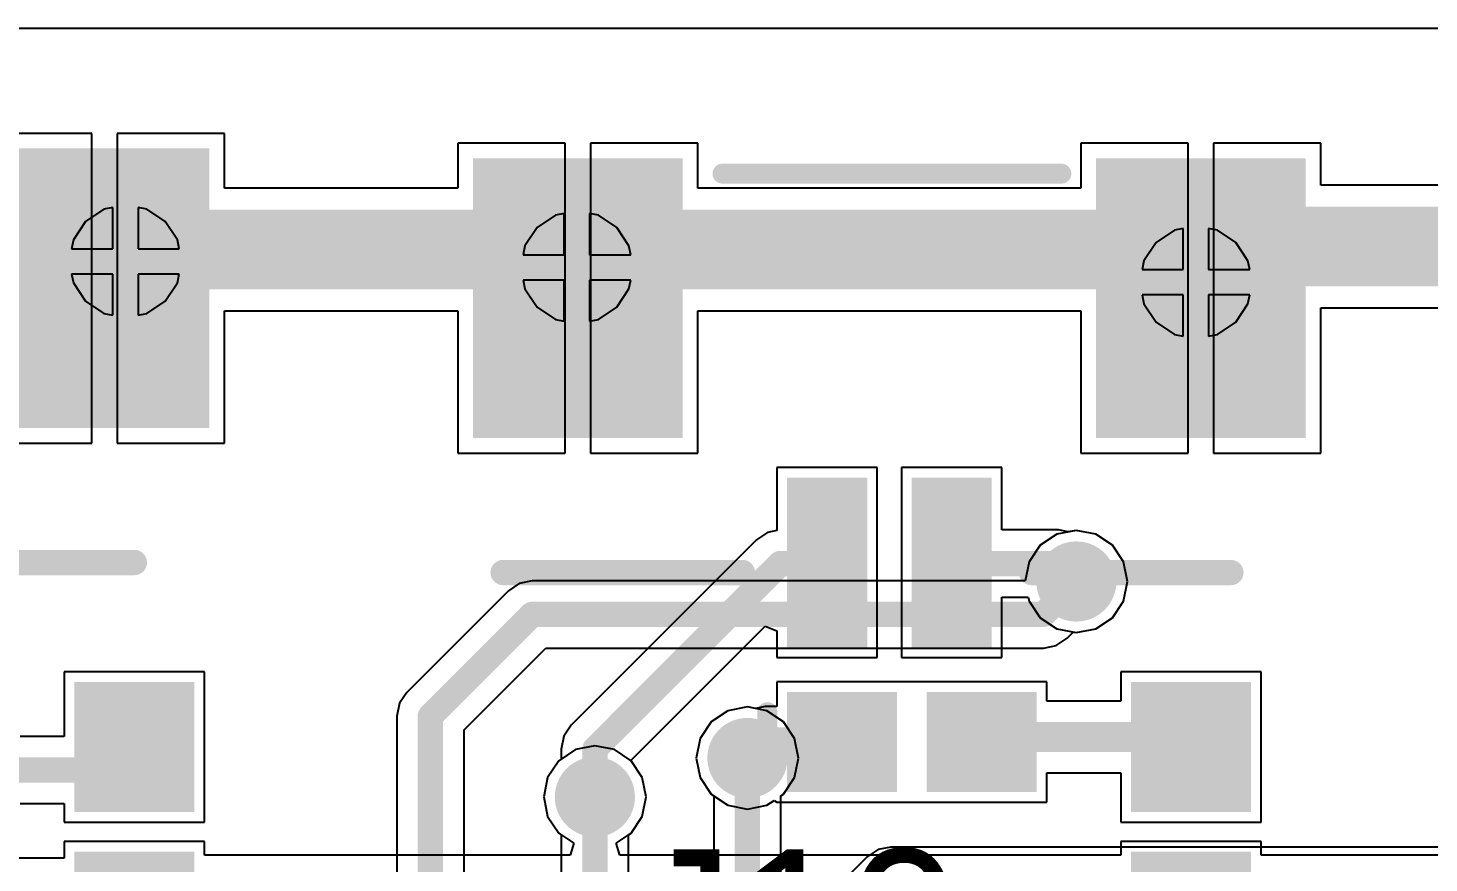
# Model space of a CAD drawing. Extents: x 60 to 151, y 116 to 276.
# Drawn here: x 113.97 to 128.02, y 187.67 to 196.05 of the extents above; entities that cross this region are included whole.
import ezdxf

# ---------------------------------------------------------------- set-up
doc = ezdxf.new("R2010")
doc.units = 0
doc.header["$MEASUREMENT"] = 0
doc.layers.get('0').update_dxf_attribs({"linetype": 'CONTINUOUS'})
for name, color, linetype in [('BOTTOMLAYER', 5, 'CONTINUOUS'), ('BOTTOMSOLDER', 6, 'CONTINUOUS'), ('MULTILAYER', 9, 'CONTINUOUS'), ('TOPLAYER', 1, 'CONTINUOUS'), ('TOPOVERLAY', 2, 'CONTINUOUS'), ('TOPPASTE', 8, 'CONTINUOUS'), ('TOPSOLDER', 216, 'CONTINUOUS'), ('VIAHOLELAYER', 16, 'CONTINUOUS')]:
    doc.layers.add(name, color=color, linetype=linetype)

# ---------------------------------------------------------------- blocks, each defined once
blk = doc.blocks.new('SMT2P___41')
at = {"layer": 'TOPLAYER'}
for points in [[(-0.3, -0.75), (0.3, -0.75), (-0.3, 0.75), (0.3, 0.75)], [(0.95, -0.75), (1.55, -0.75), (0.95, 0.75), (1.55, 0.75)], [(-3.45, -3.95), (-1.55, -3.95), (-3.45, -1.35), (-1.55, -1.35)], [(2.8, -3.95), (4.7, -3.95), (2.8, -1.35), (4.7, -1.35)]]:
    blk.add_solid(points, dxfattribs=at)
at = {"layer": 'TOPOVERLAY'}
for points, const_width in [([(-0.8, 0.1), (-2.8, 0.1)], 0.254), ([(4.5, 0.1), (2.1, 0.1)], 0.254), ([(2.3, -3.9), (-1.1, -3.9)], 0.2)]:
    blk.add_lwpolyline(points, dxfattribs=dict(at, const_width=const_width))
for points, const_width in [([(-2.863, 0.1, 1), (-2.736, 0.1, 1)], 0.127), ([(-0.863, 0.1, 1), (-0.736, 0.1, 1)], 0.127), ([(2.036, 0.1, 1), (2.163, 0.1, 1)], 0.127), ([(4.436, 0.1, 1), (4.563, 0.1, 1)], 0.127), ([(-1.15, -3.9, 1), (-1.05, -3.9, 1)], 0.1), ([(2.25, -3.9, 1), (2.35, -3.9, 1)], 0.1)]:
    blk.add_lwpolyline(points, format="xyb", close=True, dxfattribs=dict(at, const_width=const_width))
at = {"layer": 'TOPPASTE'}
for points in [[(-0.3, -0.75), (0.3, -0.75), (-0.3, 0.75), (0.3, 0.75)], [(0.95, -0.75), (1.55, -0.75), (0.95, 0.75), (1.55, 0.75)], [(-3.45, -3.95), (-1.55, -3.95), (-3.45, -1.35), (-1.55, -1.35)], [(2.8, -3.95), (4.7, -3.95), (2.8, -1.35), (4.7, -1.35)]]:
    blk.add_solid(points, dxfattribs=at)
at = {"layer": 'TOPSOLDER'}
for points in [[(-0.402, -0.852), (0.402, -0.852), (-0.402, 0.852), (0.402, 0.852)], [(0.848, -0.852), (1.652, -0.852), (0.848, 0.852), (1.652, 0.852)], [(-3.552, -4.052), (-1.448, -4.052), (-3.552, -1.248), (-1.448, -1.248)], [(2.698, -4.052), (4.802, -4.052), (2.698, -1.248), (4.802, -1.248)]]:
    blk.add_solid(points, dxfattribs=at)
blk = doc.blocks.new('SMT2P___42')
at = {"layer": 'TOPLAYER'}
for points in [[(-0.3, -0.75), (0.3, -0.75), (-0.3, 0.75), (0.3, 0.75)], [(0.95, -0.75), (1.55, -0.75), (0.95, 0.75), (1.55, 0.75)], [(-3.45, -3.95), (-1.55, -3.95), (-3.45, -1.35), (-1.55, -1.35)], [(2.8, -3.95), (4.7, -3.95), (2.8, -1.35), (4.7, -1.35)]]:
    blk.add_solid(points, dxfattribs=at)
at = {"layer": 'TOPOVERLAY'}
for points, const_width in [([(-0.8, 0.1), (-2.8, 0.1)], 0.254), ([(4.5, 0.1), (2.1, 0.1)], 0.254), ([(2.3, -3.9), (-1.1, -3.9)], 0.2)]:
    blk.add_lwpolyline(points, dxfattribs=dict(at, const_width=const_width))
for points, const_width in [([(-2.864, 0.1, 1), (-2.737, 0.1, 1)], 0.127), ([(-0.864, 0.1, 1), (-0.737, 0.1, 1)], 0.127), ([(2.037, 0.1, 1), (2.164, 0.1, 1)], 0.127), ([(4.437, 0.1, 1), (4.564, 0.1, 1)], 0.127), ([(-1.15, -3.9, 1), (-1.05, -3.9, 1)], 0.1), ([(2.25, -3.9, 1), (2.35, -3.9, 1)], 0.1)]:
    blk.add_lwpolyline(points, format="xyb", close=True, dxfattribs=dict(at, const_width=const_width))
at = {"layer": 'TOPPASTE'}
for points in [[(-0.3, -0.75), (0.3, -0.75), (-0.3, 0.75), (0.3, 0.75)], [(0.95, -0.75), (1.55, -0.75), (0.95, 0.75), (1.55, 0.75)], [(-3.45, -3.95), (-1.55, -3.95), (-3.45, -1.35), (-1.55, -1.35)], [(2.8, -3.95), (4.7, -3.95), (2.8, -1.35), (4.7, -1.35)]]:
    blk.add_solid(points, dxfattribs=at)
at = {"layer": 'TOPSOLDER'}
for points in [[(-0.402, -0.852), (0.402, -0.852), (-0.402, 0.852), (0.402, 0.852)], [(0.848, -0.852), (1.652, -0.852), (0.848, 0.852), (1.652, 0.852)], [(-3.552, -4.052), (-1.448, -4.052), (-3.552, -1.248), (-1.448, -1.248)], [(2.698, -4.052), (4.802, -4.052), (2.698, -1.248), (4.802, -1.248)]]:
    blk.add_solid(points, dxfattribs=at)
blk = doc.blocks.new('L0603_72')
at = {"layer": 'TOPLAYER'}
for points in [[(-0.25, -0.4), (-0.25, 0.4), (-1.15, -0.4), (-1.15, 0.4)], [(1.15, -0.4), (1.15, 0.4), (0.25, -0.4), (0.25, 0.4)]]:
    blk.add_solid(points, dxfattribs=at)
at = {"layer": 'TOPOVERLAY', "const_width": 0.2}
blk.add_lwpolyline([(-1.45, -0.3), (-1.45, 0.3)], dxfattribs=at)
at = {"layer": 'TOPOVERLAY', "const_width": 0.1}
for points in [[(-1.5, 0.3, 1), (-1.4, 0.3, 1)], [(-1.5, -0.3, 1), (-1.4, -0.3, 1)]]:
    blk.add_lwpolyline(points, format="xyb", close=True, dxfattribs=at)
at = {"layer": 'TOPPASTE'}
for points in [[(-0.25, -0.4), (-0.25, 0.4), (-1.15, -0.4), (-1.15, 0.4)], [(1.15, -0.4), (1.15, 0.4), (0.25, -0.4), (0.25, 0.4)]]:
    blk.add_solid(points, dxfattribs=at)
at = {"layer": 'TOPSOLDER'}
for points in [[(-0.148, -0.502), (-0.148, 0.502), (-1.252, -0.502), (-1.252, 0.502)], [(1.252, -0.502), (1.252, 0.502), (0.148, -0.502), (0.148, 0.502)]]:
    blk.add_solid(points, dxfattribs=at)
blk = doc.blocks.new('J1_0603_87')
at = {"layer": 'TOPLAYER'}
for points in [[(-0.3, -0.5), (-0.3, 0.5), (-1.4, -0.5), (-1.4, 0.5)], [(1.4, -0.5), (1.4, 0.5), (0.3, -0.5), (0.3, 0.5)]]:
    blk.add_solid(points, dxfattribs=at)
at = {"layer": 'TOPPASTE'}
for points in [[(-0.3, -0.5), (-0.3, 0.5), (-1.4, -0.5), (-1.4, 0.5)], [(1.4, -0.5), (1.4, 0.5), (0.3, -0.5), (0.3, 0.5)]]:
    blk.add_solid(points, dxfattribs=at)
at = {"layer": 'TOPSOLDER'}
for points in [[(-0.198, -0.602), (-0.198, 0.602), (-1.502, -0.602), (-1.502, 0.602)], [(1.502, -0.602), (1.502, 0.602), (0.198, -0.602), (0.198, 0.602)]]:
    blk.add_solid(points, dxfattribs=at)
blk = doc.blocks.new('J1_0603_88')
at = {"layer": 'TOPLAYER'}
for points in [[(-0.3, -0.5), (-0.3, 0.5), (-1.4, -0.5), (-1.4, 0.5)], [(1.4, -0.5), (1.4, 0.5), (0.3, -0.5), (0.3, 0.5)]]:
    blk.add_solid(points, dxfattribs=at)
at = {"layer": 'TOPPASTE'}
for points in [[(-0.3, -0.5), (-0.3, 0.5), (-1.4, -0.5), (-1.4, 0.5)], [(1.4, -0.5), (1.4, 0.5), (0.3, -0.5), (0.3, 0.5)]]:
    blk.add_solid(points, dxfattribs=at)
at = {"layer": 'TOPSOLDER'}
for points in [[(-0.198, -0.602), (-0.198, 0.602), (-1.502, -0.602), (-1.502, 0.602)], [(1.502, -0.602), (1.502, 0.602), (0.198, -0.602), (0.198, 0.602)]]:
    blk.add_solid(points, dxfattribs=at)

msp = doc.modelspace()

# ---------------------------------------------------------------- linework, layer by layer
at = {"layer": 'BOTTOMLAYER'}
for p, q in [((65.652, 196.046), (145.422, 196.046)), ((114.815, 194.246), (114.726, 194.228)), ((114.815, 193.833), (114.815, 194.246)), ((115.158, 194.228), (115.069, 194.246)), ((115.069, 194.246), (115.069, 193.833)), ((114.543, 194.105), (114.42, 193.922)), ((114.726, 194.228), (114.543, 194.105)), ((115.341, 194.105), (115.158, 194.228)), ((115.464, 193.922), (115.341, 194.105)), ((119.256, 194.168), (119.073, 194.045)), ((119.345, 194.186), (119.256, 194.168)), ((119.345, 193.773), (119.345, 194.186)), ((119.688, 194.168), (119.599, 194.186)), ((119.599, 194.186), (119.599, 193.773)), ((119.871, 194.045), (119.688, 194.168)), ((119.073, 194.045), (118.95, 193.862)), ((119.994, 193.862), (119.871, 194.045)), ((125.466, 194.018), (125.283, 193.895)), ((125.555, 194.036), (125.466, 194.018)), ((125.555, 193.623), (125.555, 194.036)), ((125.898, 194.018), (125.809, 194.036)), ((125.809, 194.036), (125.809, 193.623)), ((126.081, 193.895), (125.898, 194.018)), ((114.42, 193.922), (114.402, 193.833)), ((114.402, 193.833), (114.815, 193.833)), ((115.069, 193.833), (115.482, 193.833)), ((115.482, 193.833), (115.464, 193.922)), ((118.95, 193.862), (118.932, 193.773)), ((120.012, 193.773), (119.994, 193.862)), ((125.283, 193.895), (125.16, 193.712)), ((126.204, 193.712), (126.081, 193.895)), ((118.932, 193.773), (119.345, 193.773)), ((119.599, 193.773), (120.012, 193.773)), ((125.16, 193.712), (125.142, 193.623)), ((126.222, 193.623), (126.204, 193.712)), ((114.815, 193.579), (114.402, 193.579)), ((114.402, 193.579), (114.42, 193.49)), ((114.815, 193.166), (114.815, 193.579)), ((115.482, 193.579), (115.069, 193.579)), ((115.069, 193.579), (115.069, 193.166)), ((115.464, 193.49), (115.482, 193.579)), ((125.142, 193.623), (125.555, 193.623)), ((125.809, 193.623), (126.222, 193.623)), ((114.42, 193.49), (114.543, 193.307)), ((115.341, 193.307), (115.464, 193.49)), ((119.345, 193.519), (118.932, 193.519)), ((118.932, 193.519), (118.95, 193.43)), ((118.95, 193.43), (119.073, 193.247)), ((119.345, 193.106), (119.345, 193.519)), ((120.012, 193.519), (119.599, 193.519)), ((119.599, 193.519), (119.599, 193.106)), ((119.871, 193.247), (119.994, 193.43)), ((119.994, 193.43), (120.012, 193.519)), ((114.543, 193.307), (114.726, 193.184)), ((115.158, 193.184), (115.341, 193.307)), ((125.555, 193.369), (125.142, 193.369)), ((125.142, 193.369), (125.16, 193.28)), ((125.16, 193.28), (125.283, 193.097)), ((125.555, 192.956), (125.555, 193.369)), ((126.222, 193.369), (125.809, 193.369)), ((125.809, 193.369), (125.809, 192.956)), ((126.081, 193.097), (126.204, 193.28)), ((126.204, 193.28), (126.222, 193.369)), ((114.726, 193.184), (114.815, 193.166)), ((115.069, 193.166), (115.158, 193.184)), ((119.073, 193.247), (119.256, 193.124)), ((119.256, 193.124), (119.345, 193.106)), ((119.599, 193.106), (119.688, 193.124)), ((119.688, 193.124), (119.871, 193.247)), ((125.283, 193.097), (125.466, 192.974)), ((125.466, 192.974), (125.555, 192.956)), ((125.809, 192.956), (125.898, 192.974)), ((125.898, 192.974), (126.081, 193.097)), ((124.482, 191.009), (124.286, 190.97)), ((124.678, 190.97), (124.482, 191.009)), ((124.286, 190.97), (124.119, 190.859)), ((124.845, 190.859), (124.678, 190.97)), ((124.119, 190.859), (124.008, 190.692)), ((124.956, 190.692), (124.845, 190.859)), ((124.008, 190.692), (123.97, 190.503)), ((124.995, 190.496), (124.956, 190.692)), ((118.893, 190.477), (118.784, 190.404)), ((119.022, 190.503), (118.893, 190.477)), ((123.97, 190.503), (119.022, 190.503)), ((124.956, 190.3), (124.995, 190.496)), ((118.784, 190.404), (117.764, 189.384)), ((124.845, 190.133), (124.956, 190.3)), ((124.482, 189.983), (124.678, 190.022)), ((124.678, 190.022), (124.845, 190.133)), ((124.281, 189.855), (124.39, 189.928)), ((124.39, 189.928), (124.451, 189.989)), ((124.39, 189.928), (124.39, 189.928)), ((124.39, 189.928), (124.39, 189.928)), ((124.451, 189.989), (124.482, 189.983)), ((118.339, 189.007), (119.161, 189.829)), ((119.161, 189.829), (124.152, 189.829)), ((124.152, 189.829), (124.281, 189.855)), ((117.764, 189.384), (117.691, 189.275)), ((117.691, 189.275), (117.665, 189.146)), ((120.986, 189.2), (120.819, 189.089)), ((121.182, 189.239), (120.986, 189.2)), ((121.378, 189.2), (121.182, 189.239)), ((121.545, 189.089), (121.378, 189.2)), ((117.665, 189.146), (117.665, 186.825)), ((120.819, 189.089), (120.708, 188.922)), ((121.656, 188.922), (121.545, 189.089)), ((118.339, 186.686), (118.339, 189.007)), ((120.708, 188.922), (120.669, 188.726)), ((121.695, 188.726), (121.656, 188.922)), ((119.456, 188.81), (119.289, 188.699)), ((119.652, 188.849), (119.456, 188.81)), ((119.848, 188.81), (119.652, 188.849)), ((120.015, 188.699), (119.848, 188.81)), ((119.289, 188.699), (119.178, 188.532)), ((120.126, 188.532), (120.015, 188.699)), ((120.669, 188.726), (120.708, 188.53)), ((121.656, 188.53), (121.695, 188.726)), ((119.178, 188.532), (119.139, 188.336)), ((120.165, 188.336), (120.126, 188.532)), ((120.708, 188.53), (120.819, 188.363)), ((121.545, 188.363), (121.656, 188.53)), ((119.139, 188.336), (119.178, 188.14)), ((120.126, 188.14), (120.165, 188.336)), ((120.819, 188.363), (120.845, 188.346)), ((120.845, 188.346), (120.845, 187.275)), ((121.519, 188.346), (121.545, 188.363)), ((121.519, 187.136), (121.519, 188.346)), ((119.178, 188.14), (119.289, 187.973)), ((120.015, 187.973), (120.126, 188.14)), ((119.289, 187.973), (119.315, 187.956)), ((119.315, 187.956), (119.315, 186.765)), ((119.989, 187.956), (120.015, 187.973)), ((119.989, 186.626), (119.989, 187.956)), ((122.493, 187.807), (122.384, 187.734)), ((122.622, 187.833), (122.493, 187.807)), ((130.703, 187.833), (122.622, 187.833)), ((122.384, 187.734), (121.607, 186.957))]:
    msp.add_line(p, q, dxfattribs=at)
for points, const_width in [([(114.792, 193.706, 1), (115.092, 193.706, 1)], 0.3), ([(119.322, 193.646, 1), (119.622, 193.646, 1)], 0.3), ([(125.532, 193.496, 1), (125.832, 193.496, 1)], 0.3), ([(124.332, 190.496, 1), (124.632, 190.496, 1)], 0.3), ([(124.418, 190.496, 1), (124.545, 190.496, 1)], 0.127), ([(118.958, 190.166, 1), (119.085, 190.166, 1)], 0.127), ([(118.958, 190.166, 1), (119.085, 190.166, 1)], 0.127), ([(124.088, 190.166, 1), (124.215, 190.166, 1)], 0.127), ([(124.088, 190.166, 1), (124.215, 190.166, 1)], 0.127), ([(117.938, 189.146, 1), (118.065, 189.146, 1)], 0.127), ([(117.938, 189.146, 1), (118.065, 189.146, 1)], 0.127), ([(121.032, 188.726, 1), (121.332, 188.726, 1)], 0.3), ([(121.119, 188.726, 1), (121.246, 188.726, 1)], 0.127), ([(119.502, 188.336, 1), (119.802, 188.336, 1)], 0.3), ([(119.589, 188.336, 1), (119.716, 188.336, 1)], 0.127)]:
    msp.add_lwpolyline(points, format="xyb", close=True, dxfattribs=dict(at, const_width=const_width))
at = {"layer": 'BOTTOMLAYER', "const_width": 0.254}
for points in [[(124.152, 190.166), (124.482, 190.496)], [(118.002, 189.146), (119.022, 190.166)], [(119.022, 190.166), (124.152, 190.166)], [(118.002, 186.686), (118.002, 189.146)], [(121.182, 187.136), (121.182, 188.726)], [(119.652, 186.626), (119.652, 188.336)]]:
    msp.add_lwpolyline(points, dxfattribs=at)
at = {"layer": 'BOTTOMSOLDER', "const_width": 0.402}
for points in [[(114.741, 193.706, 1), (115.143, 193.706, 1)], [(119.271, 193.646, 1), (119.673, 193.646, 1)], [(125.481, 193.496, 1), (125.883, 193.496, 1)], [(124.281, 190.496, 1), (124.683, 190.496, 1)], [(120.981, 188.726, 1), (121.383, 188.726, 1)], [(119.451, 188.336, 1), (119.853, 188.336, 1)]]:
    msp.add_lwpolyline(points, format="xyb", close=True, dxfattribs=at)
at = {"layer": 'MULTILAYER', "const_width": 0.3}
for points in [[(114.792, 193.706, 1), (115.092, 193.706, 1)], [(119.322, 193.646, 1), (119.622, 193.646, 1)], [(125.532, 193.496, 1), (125.832, 193.496, 1)], [(124.332, 190.496, 1), (124.632, 190.496, 1)], [(121.032, 188.726, 1), (121.332, 188.726, 1)], [(119.502, 188.336, 1), (119.802, 188.336, 1)]]:
    msp.add_lwpolyline(points, format="xyb", close=True, dxfattribs=at)
at = {"layer": 'TOPLAYER'}
for p, q in [((65.652, 196.046), (145.422, 196.046)), ((114.605, 194.99), (113.528, 194.99)), ((114.605, 193.436), (114.605, 194.99)), ((115.936, 194.99), (114.859, 194.99)), ((114.859, 194.99), (114.859, 193.436)), ((115.936, 194.441), (115.936, 194.99)), ((119.355, 194.89), (118.278, 194.89)), ((118.278, 194.89), (118.278, 194.441)), ((119.355, 193.336), (119.355, 194.89)), ((120.686, 194.89), (119.609, 194.89)), ((119.609, 194.89), (119.609, 193.336)), ((120.686, 194.441), (120.686, 194.89)), ((125.605, 194.89), (124.528, 194.89)), ((124.528, 194.89), (124.528, 194.441)), ((125.605, 193.336), (125.605, 194.89)), ((126.936, 194.89), (125.859, 194.89)), ((125.859, 194.89), (125.859, 193.336)), ((126.936, 194.471), (126.936, 194.89)), ((118.278, 194.441), (115.936, 194.441)), ((124.528, 194.441), (120.686, 194.441)), ((129.278, 194.471), (126.936, 194.471)), ((114.605, 191.882), (114.605, 193.436)), ((114.859, 193.436), (114.859, 191.882)), ((119.355, 191.782), (119.355, 193.336)), ((119.609, 193.336), (119.609, 191.782)), ((125.605, 191.782), (125.605, 193.336)), ((125.859, 193.336), (125.859, 191.782)), ((115.936, 191.882), (115.936, 193.211)), ((115.936, 193.211), (118.278, 193.211)), ((118.278, 193.211), (118.278, 191.782)), ((120.686, 191.782), (120.686, 193.211)), ((120.686, 193.211), (124.528, 193.211)), ((124.528, 193.211), (124.528, 191.782)), ((126.936, 191.782), (126.936, 193.241)), ((126.936, 193.241), (129.278, 193.241)), ((113.528, 191.882), (114.605, 191.882)), ((114.859, 191.882), (115.936, 191.882)), ((118.278, 191.782), (119.355, 191.782)), ((119.609, 191.782), (120.686, 191.782)), ((124.528, 191.782), (125.605, 191.782)), ((125.859, 191.782), (126.936, 191.782)), ((122.485, 191.639), (121.479, 191.639)), ((121.479, 191.639), (121.479, 191.006)), ((122.485, 189.733), (122.485, 191.639)), ((123.735, 191.639), (122.729, 191.639)), ((122.729, 191.639), (122.729, 189.733)), ((123.735, 191.013), (123.735, 191.639)), ((121.479, 191.006), (121.383, 190.987)), ((124.302, 191.013), (123.735, 191.013)), ((124.401, 190.993), (124.302, 191.013)), ((124.482, 191.009), (124.401, 190.993)), ((124.678, 190.97), (124.482, 191.009)), ((121.274, 190.914), (119.414, 189.054)), ((121.383, 190.987), (121.274, 190.914)), ((124.845, 190.859), (124.678, 190.97)), ((124.956, 190.692), (124.845, 190.859)), ((124.995, 190.496), (124.956, 190.692)), ((124.956, 190.3), (124.995, 190.496)), ((123.735, 189.733), (123.735, 190.339)), ((123.735, 190.339), (124, 190.339)), ((124, 190.339), (124.008, 190.3)), ((124.008, 190.3), (124.119, 190.133)), ((124.845, 190.133), (124.956, 190.3)), ((120.014, 188.702), (121.361, 190.049)), ((121.361, 190.049), (121.479, 190.001)), ((124.119, 190.133), (124.286, 190.022)), ((124.286, 190.022), (124.482, 189.983)), ((124.482, 189.983), (124.678, 190.022)), ((124.678, 190.022), (124.845, 190.133)), ((121.479, 190.001), (121.479, 189.733)), ((121.479, 189.733), (122.485, 189.733)), ((122.729, 189.733), (123.735, 189.733)), ((115.735, 189.589), (114.329, 189.589)), ((114.329, 189.589), (114.329, 188.943)), ((115.735, 188.083), (115.735, 189.589)), ((122.785, 189.489), (121.479, 189.489)), ((121.479, 189.489), (121.479, 189.243)), ((122.879, 189.489), (122.785, 189.489)), ((122.785, 189.489), (122.785, 189.489)), ((124.185, 189.489), (122.879, 189.489)), ((122.879, 189.489), (122.879, 189.489)), ((122.879, 189.489), (122.879, 189.489)), ((122.879, 189.489), (122.879, 189.489)), ((124.185, 189.296), (124.185, 189.489)), ((126.335, 189.589), (124.929, 189.589)), ((124.929, 189.589), (124.929, 189.296)), ((126.335, 188.083), (126.335, 189.589)), ((120.986, 189.2), (120.819, 189.089)), ((121.182, 189.239), (120.986, 189.2)), ((121.263, 189.223), (121.182, 189.239)), ((121.362, 189.243), (121.263, 189.223)), ((121.479, 189.243), (121.362, 189.243)), ((124.929, 189.296), (124.185, 189.296)), ((119.414, 189.054), (119.341, 188.945)), ((120.819, 189.089), (120.708, 188.922)), ((114.329, 188.943), (113.885, 188.943)), ((119.341, 188.945), (119.315, 188.816)), ((120.708, 188.922), (120.669, 188.726)), ((119.315, 188.816), (119.315, 188.716)), ((119.289, 188.699), (119.178, 188.532)), ((119.315, 188.716), (119.289, 188.699)), ((120.015, 188.699), (120.014, 188.702)), ((120.126, 188.532), (120.015, 188.699)), ((120.669, 188.726), (120.708, 188.53)), ((119.178, 188.532), (119.139, 188.336)), ((120.165, 188.336), (120.126, 188.532)), ((120.708, 188.53), (120.819, 188.363)), ((124.185, 188.283), (124.185, 188.576)), ((124.185, 188.576), (124.929, 188.576)), ((124.929, 188.576), (124.929, 188.083)), ((119.139, 188.336), (119.178, 188.14)), ((120.126, 188.14), (120.165, 188.336)), ((120.819, 188.363), (120.986, 188.252)), ((113.885, 188.269), (114.329, 188.269)), ((114.329, 188.269), (114.329, 188.083)), ((120.986, 188.252), (121.182, 188.213)), ((121.182, 188.213), (121.378, 188.252)), ((121.378, 188.252), (121.449, 188.299)), ((121.449, 188.299), (121.479, 188.283)), ((121.479, 188.283), (121.479, 188.283)), ((121.479, 188.283), (121.479, 188.283)), ((121.479, 188.283), (122.785, 188.283)), ((122.785, 188.283), (122.785, 188.283)), ((122.785, 188.283), (122.785, 188.283)), ((122.785, 188.283), (122.785, 188.283)), ((122.785, 188.283), (122.879, 188.283)), ((122.879, 188.283), (122.879, 188.283)), ((122.879, 188.283), (124.185, 188.283)), ((114.329, 188.083), (115.735, 188.083)), ((119.178, 188.14), (119.289, 187.973)), ((120.015, 187.973), (120.126, 188.14)), ((124.929, 188.083), (126.335, 188.083)), ((119.289, 187.973), (119.44, 187.873)), ((119.864, 187.873), (120.015, 187.973)), ((115.735, 187.889), (114.329, 187.889)), ((114.329, 187.889), (114.329, 187.721)), ((115.735, 187.751), (115.735, 187.889)), ((119.44, 187.873), (119.403, 187.751)), ((119.901, 187.751), (119.864, 187.873)), ((126.335, 187.889), (124.929, 187.889)), ((124.929, 187.889), (124.929, 187.751)), ((126.335, 187.751), (126.335, 187.889)), ((114.329, 187.721), (113.382, 187.721)), ((119.403, 187.751), (115.735, 187.751)), ((124.929, 187.751), (119.901, 187.751)), ((129.129, 187.751), (126.335, 187.751))]:
    msp.add_line(p, q, dxfattribs=at)
for points, const_width in [([(125.802, 193.826), (125.832, 193.856)], 0.8), ([(125.832, 193.856), (130.542, 193.856)], 0.8), ([(75.402, 193.826), (125.802, 193.826)], 0.8), ([(119.652, 188.816), (121.512, 190.676)], 0.254), ([(121.512, 190.676), (121.992, 190.676)], 0.254), ([(123.192, 190.676), (124.302, 190.676)], 0.254), ([(124.302, 190.676), (124.482, 190.496)], 0.254), ([(123.552, 188.936), (125.712, 188.936)], 0.3), ([(125.712, 188.936), (125.742, 188.906)], 0.3), ([(114.732, 188.606), (115.002, 188.876)], 0.254), ([(119.652, 188.336), (119.652, 188.816)], 0.254), ([(121.182, 188.726), (121.362, 188.906)], 0.254), ([(121.362, 188.906), (122.112, 188.906)], 0.254), ([(113.232, 188.606), (114.732, 188.606)], 0.254)]:
    msp.add_lwpolyline(points, dxfattribs=dict(at, const_width=const_width))
for points, const_width in [([(125.632, 193.856, 1), (126.032, 193.856, 1)], 0.4), ([(125.632, 193.856, 1), (126.032, 193.856, 1)], 0.4), ([(125.602, 193.826, 1), (126.002, 193.826, 1)], 0.4), ([(125.602, 193.826, 1), (126.002, 193.826, 1)], 0.4), ([(114.792, 193.706, 1), (115.092, 193.706, 1)], 0.3), ([(119.322, 193.646, 1), (119.622, 193.646, 1)], 0.3), ([(125.532, 193.496, 1), (125.832, 193.496, 1)], 0.3), ([(121.448, 190.676, 1), (121.575, 190.676, 1)], 0.127), ([(121.448, 190.676, 1), (121.575, 190.676, 1)], 0.127), ([(121.928, 190.676, 1), (122.055, 190.676, 1)], 0.127), ([(123.128, 190.676, 1), (123.255, 190.676, 1)], 0.127), ([(124.238, 190.676, 1), (124.365, 190.676, 1)], 0.127), ([(124.238, 190.676, 1), (124.365, 190.676, 1)], 0.127), ([(124.332, 190.496, 1), (124.632, 190.496, 1)], 0.3), ([(124.418, 190.496, 1), (124.545, 190.496, 1)], 0.127), ([(123.477, 188.936, 1), (123.627, 188.936, 1)], 0.15), ([(125.637, 188.936, 1), (125.787, 188.936, 1)], 0.15), ([(125.637, 188.936, 1), (125.787, 188.936, 1)], 0.15), ([(125.667, 188.906, 1), (125.817, 188.906, 1)], 0.15), ([(114.939, 188.876, 1), (115.066, 188.876, 1)], 0.127), ([(119.589, 188.816, 1), (119.716, 188.816, 1)], 0.127), ([(119.589, 188.816, 1), (119.716, 188.816, 1)], 0.127), ([(121.032, 188.726, 1), (121.332, 188.726, 1)], 0.3), ([(121.299, 188.906, 1), (121.426, 188.906, 1)], 0.127), ([(121.299, 188.906, 1), (121.426, 188.906, 1)], 0.127), ([(122.049, 188.906, 1), (122.176, 188.906, 1)], 0.127), ([(121.119, 188.726, 1), (121.246, 188.726, 1)], 0.127), ([(114.669, 188.606, 1), (114.796, 188.606, 1)], 0.127), ([(114.669, 188.606, 1), (114.796, 188.606, 1)], 0.127), ([(119.502, 188.336, 1), (119.802, 188.336, 1)], 0.3), ([(119.589, 188.336, 1), (119.716, 188.336, 1)], 0.127)]:
    msp.add_lwpolyline(points, format="xyb", close=True, dxfattribs=dict(at, const_width=const_width))
at = {"layer": 'TOPSOLDER', "const_width": 0.402}
for points in [[(114.741, 193.706, 1), (115.143, 193.706, 1)], [(119.271, 193.646, 1), (119.673, 193.646, 1)], [(125.481, 193.496, 1), (125.883, 193.496, 1)], [(124.281, 190.496, 1), (124.683, 190.496, 1)], [(120.981, 188.726, 1), (121.383, 188.726, 1)], [(119.451, 188.336, 1), (119.853, 188.336, 1)]]:
    msp.add_lwpolyline(points, format="xyb", close=True, dxfattribs=at)
at = {"layer": 'VIAHOLELAYER', "const_width": 0.15}
for points in [[(114.867, 193.706, 1), (115.017, 193.706, 1)], [(119.397, 193.646, 1), (119.547, 193.646, 1)], [(125.607, 193.496, 1), (125.757, 193.496, 1)], [(124.407, 190.496, 1), (124.557, 190.496, 1)], [(121.107, 188.726, 1), (121.257, 188.726, 1)], [(119.577, 188.336, 1), (119.727, 188.336, 1)]]:
    msp.add_lwpolyline(points, format="xyb", close=True, dxfattribs=at)

# ---------------------------------------------------------------- block references
for name, p, rotation in [('SMT2P___41', (112.232, 190.786), 180), ('SMT2P___42', (123.232, 190.686), 180), ('J1_0603_87', (115.032, 187.986), 270), ('J1_0603_88', (125.632, 187.986), 270)]:
    msp.add_blockref(name, p, dxfattribs=dict(rotation=rotation))
msp.add_blockref('L0603_72', (122.832, 188.886))

# ---------------------------------------------------------------- texts
at = {"layer": 'TOPOVERLAY'}
msp.add_text('J10', height=1.524, dxfattribs=at).set_placement((120.032, 186.286))

doc.saveas('drawing.dxf')
